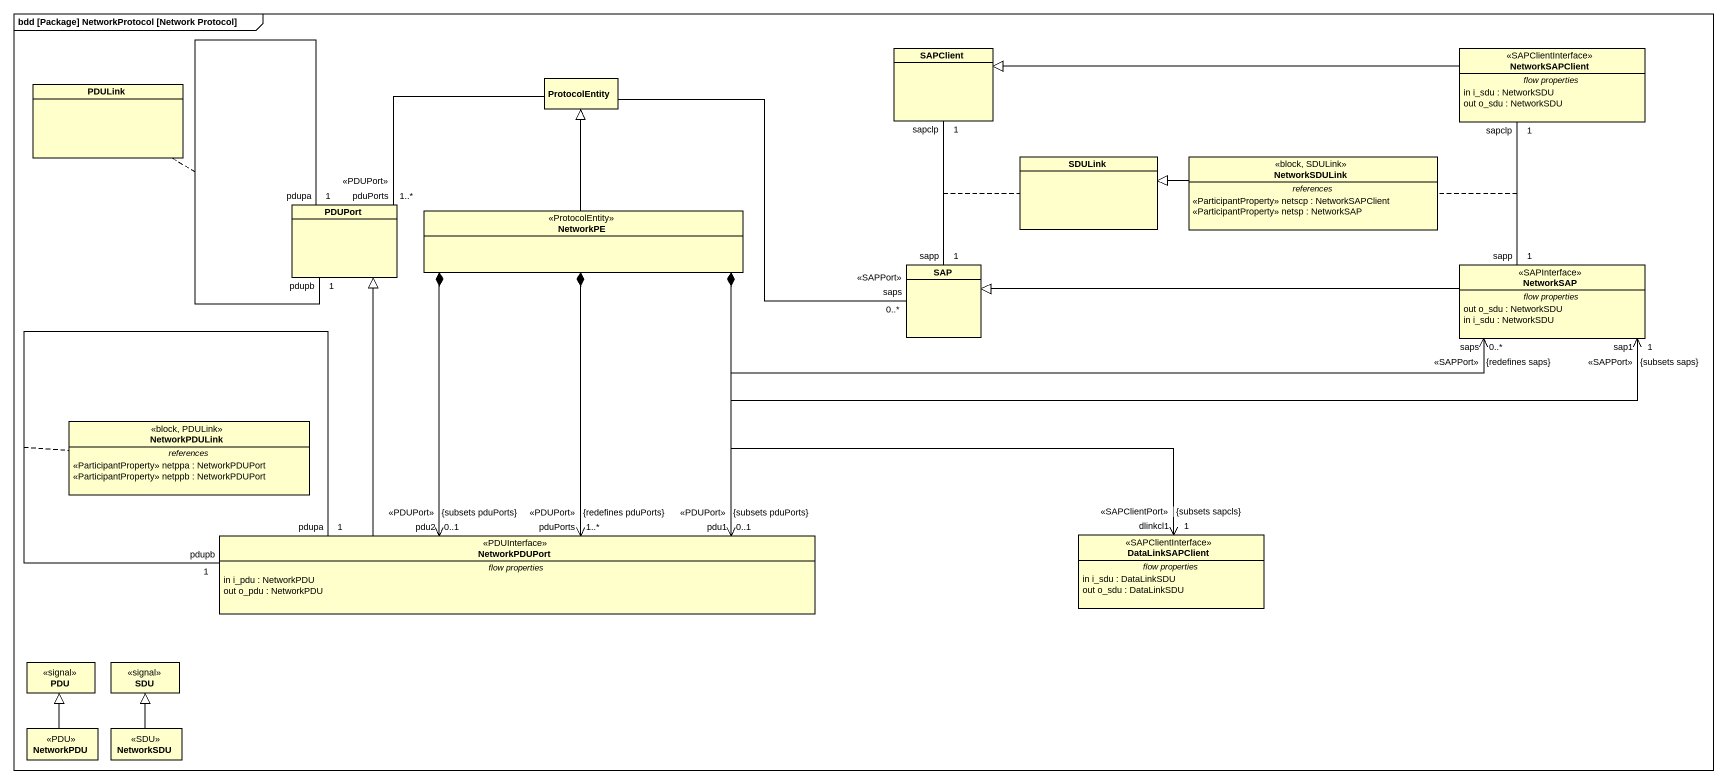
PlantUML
@startuml
mainframe bdd [Package] NetworkProtocol [Network Protocol]
hide circle
hide empty members
class SAPClient
class NetworkSAPClient <<SAPClientInterface>> {
  -- flow properties --
  in i_sdu : NetworkSDU
  out o_sdu : NetworkSDU
}
class PDULink
class ProtocolEntity
class SDULink
class NetworkSDULink <<block, SDULink>> {
  -- references --
  <<ParticipantProperty>> netscp : NetworkSAPClient
  <<ParticipantProperty>> netsp : NetworkSAP
}
class PDUPort
class NetworkPE <<ProtocolEntity>>
class SAP
class NetworkSAP <<SAPInterface>> {
  -- flow properties --
  out o_sdu : NetworkSDU
  in i_sdu : NetworkSDU
}
class NetworkPDULink <<block, PDULink>> {
  -- references --
  <<ParticipantProperty>> netppa : NetworkPDUPort
  <<ParticipantProperty>> netppb : NetworkPDUPort
}
class NetworkPDUPort <<PDUInterface>> {
  -- flow properties --
  in i_pdu : NetworkPDU
  out o_pdu : NetworkPDU
}
class DataLinkSAPClient <<SAPClientInterface>> {
  -- flow properties --
  in i_sdu : DataLinkSDU
  out o_sdu : DataLinkSDU
}
class PDU <<signal>>
class SDU <<signal>>
class NetworkPDU <<PDU>>
class NetworkSDU <<SDU>>
SAPClient "sapclp\n1" -- "sapp\n1" SAP
(SAPClient, SAP) .. SDULink
NetworkSAPClient -left-|> SAPClient
NetworkSDULink -left-|> SDULink
PDUPort "pduPorts\n<<PDUPort>>\n1..*" -up- ProtocolEntity
PDUPort "pdupb\n1" -- "pdupa\n1" PDUPort
(PDUPort, PDUPort) .. PDULink
NetworkPE -up-|> ProtocolEntity
SAP "saps\n<<SAPPort>>\n0..*" -left- ProtocolEntity
NetworkSAP "sapp\n1" -up- "sapclp\n1" NetworkSAPClient
(NetworkSAP, NetworkSAPClient) .. NetworkSDULink
NetworkSAP "sap1\n<<SAPPort>>\n1\n{subsets saps}" <-left-* NetworkPE
NetworkSAP "saps\n<<SAPPort>>\n0..*\n{redefines saps}" <-left-* NetworkPE
NetworkSAP -left-|> SAP
NetworkPDUPort -up-|> PDUPort
NetworkPDUPort "pdu1\n<<PDUPort>>\n0..1\n{subsets pduPorts}" <-up-* NetworkPE
NetworkPDUPort "pdu2\n<<PDUPort>>\n0..1\n{subsets pduPorts}" <-up-* NetworkPE
NetworkPDUPort "pduPorts\n<<PDUPort>>\n1..*\n{redefines pduPorts}" <-up-* NetworkPE
NetworkPDUPort "pdupb\n1" -- "pdupa\n1" NetworkPDUPort
(NetworkPDUPort, NetworkPDUPort) .. NetworkPDULink
DataLinkSAPClient "dlinkcl1\n<<SAPClientPort>>\n{subsets sapcls}\n1" <-left-* NetworkPE
NetworkPDU -up-|> PDU
NetworkSDU -up-|> SDU
@enduml
